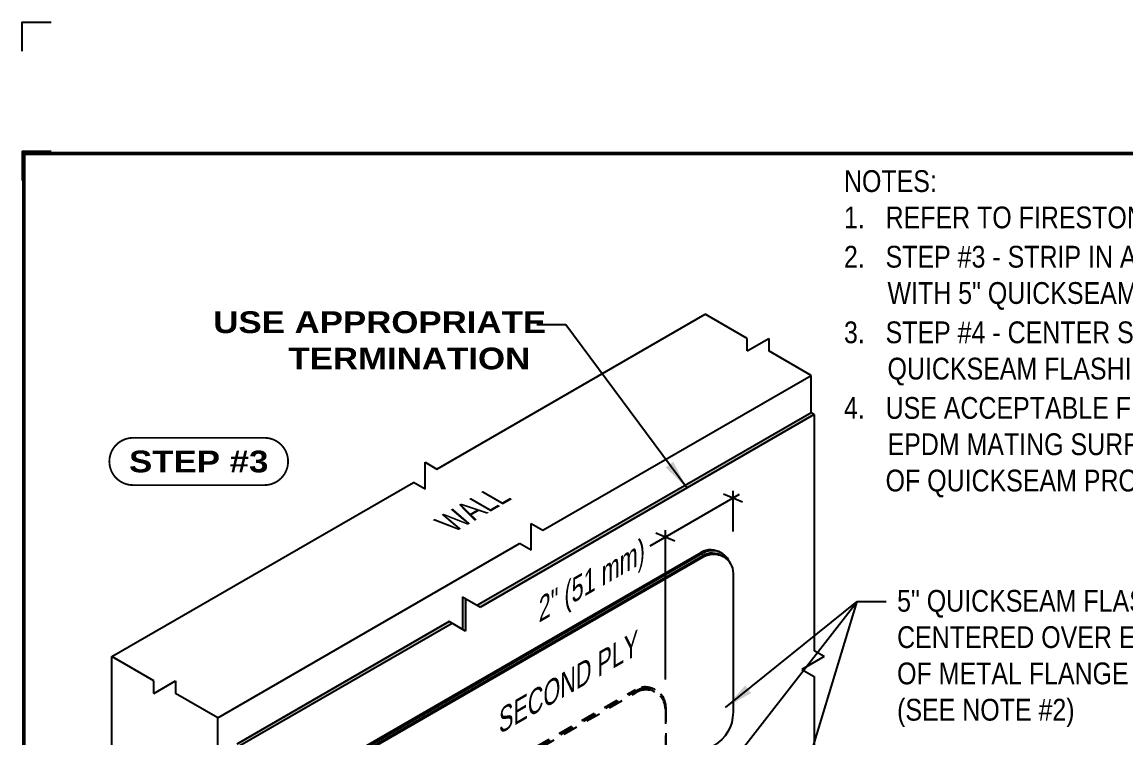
# Model space of a CAD drawing. Header units: inches. Extents: x 277.4 to 297.5, y 56 to 72.7.
# Drawn here: x 277.45 to 286.95, y 66.56 to 72.72 of the extents above; entities that cross this region are included whole.
import ezdxf
from ezdxf.enums import TextEntityAlignment as Align

# ---------------------------------------------------------------- set-up
doc = ezdxf.new("R2010")
doc.units = ezdxf.units.IN
doc.header["$MEASUREMENT"] = 0
doc.linetypes.add('HIDDEN2', pattern=[0.1875, 0.125, -0.0625])
doc.layers.get('0').update_dxf_attribs({"linetype": 'CONTINUOUS'})
doc.layers.get('DEFPOINTS').update_dxf_attribs({"linetype": 'CONTINUOUS'})
for name, color, linetype in [('FSBP-ANNO-NOTE', 7, 'CONTINUOUS'), ('FSBP-MEMBRANE', 7, 'CONTINUOUS'), ('FSBP-TTLB-BORDER', 7, 'CONTINUOUS'), ('FSBP-TTLB-TEXT', 7, 'CONTINUOUS'), ('FSBP-WALL-CURB', 9, 'CONTINUOUS')]:
    doc.layers.add(name, color=color, linetype=linetype)
doc.styles.add('FSBP_ARIAL', font='arial.ttf')
doc.styles.add('FSBP_ARIAL_BOLD', font='')
doc.styles.add('FSBP_ARIAL_NAR', font='ARIALN.TTF')
doc.styles.get('FSBP_ARIAL_BOLD').set_extended_font_data('Arial Black')
doc.dimstyles.new('FSBP-LEADER', dxfattribs={"dimtxt": 0.1875, "dimasz": 0.25, "dimexe": 0.0625, "dimexo": 0.125, "dimgap": 0.125, "dimtad": 0, "dimtih": 1, "dimtoh": 1, "dimdec": 4, "dimzin": 0, "dimdsep": 46, "dimlunit": 4, "dimtxsty": 'FSBP_ARIAL_NAR', "dimcen": 0.09375, "dimclrd": 256, "dimclre": 256, "dimclrt": 256, "dimadec": 0, "dimazin": 0, "dimtfac": 1, "dimtdec": 4, "dimtofl": 0, "dimtmove": 0, "dimatfit": 3, "dimfxl": 0, "dimtolj": 1, "dimtzin": 0, "dimlwd": -1, "dimlwe": -1, "dimarcsym": 0})

# ---------------------------------------------------------------- blocks, each defined once
blk = doc.blocks.new('TTLB-EPDM_2')
at = {"layer": 'DEFPOINTS', "linetype": 'Continuous', "ltscale": 1.75}
blk.add_lwpolyline([(-0.0156, 13.8808), (-0.0156, 14.1308), (0.2344, 14.1308)], dxfattribs=at)
at = {"layer": 'DEFPOINTS', "color": 1}
blk.add_lwpolyline([(0.2344, 13.0156), (-0.0156, 13.0156), (-0.0156, 12.7656)], dxfattribs=at)
at = {"layer": 'FSBP-TTLB-BORDER', "const_width": 0.0312}
blk.add_lwpolyline([(20, 0), (20, 13), (0, 13), (0, 0)], dxfattribs=at)
at = {"layer": 'FSBP-TTLB-TEXT'}
for tag, height, style, p in [('MAXIMUM_WARRANTY', 0.1875, 'FSBP_ARIAL_BOLD', (18.0399, 0.224)), ('ACCPT_SYSTEMS', 0.2188, 'FSBP_ARIAL', (12.4944, -1.2322))]:
    blk.add_attdef(tag, text='', height=height, dxfattribs=dict(at, style=style)).set_placement(p, align=Align.MIDDLE_LEFT)
for tag, height, style, p in [('DETAIL_DESCP_LINE_1', 0.2188, 'FSBP_ARIAL_BOLD', (10.3312, -0.2831)), ('DETAIL_DESCP_LINE_2', 0.2188, 'FSBP_ARIAL_BOLD', (10.3312, -0.6812)), ('ISSUE_REV_DATE', 0.2188, 'FSBP_ARIAL', (16.8407, -0.7283)), ('DETAIL_NUMBER', 0.4375, 'FSBP_ARIAL', (18.9194, -0.8932))]:
    blk.add_attdef(tag, text='', height=height, dxfattribs=dict(at, style=style)).set_placement(p, align=Align.MIDDLE_CENTER)

msp = doc.modelspace()

# ---------------------------------------------------------------- hatches: boundary and pattern name
at = {"layer": 'FSBP-MEMBRANE'}
h = msp.add_hatch(color=256, dxfattribs=at)
h.paths.add_polyline_path([(284.2643, 69.3443), (284.2383, 69.3593), (281.3661, 67.701), (281.3921, 67.686)])
h.paths.add_polyline_path([(281.2647, 67.7595), (281.2387, 67.7745), (281.2387, 67.4933), (281.2647, 67.4783)])
h.paths.add_polyline_path([(281.1486, 67.5454), (281.1226, 67.5604), (279.2954, 66.5055), (279.3214, 66.4905)])
h.paths.add_polyline_path([(279.3214, 66.4905), (279.2954, 66.5055), (279.2954, 65.2233), (279.3214, 65.2083)])
h.paths.add_polyline_path([(279.3957, 65.1654), (279.3697, 65.1804), (279.2123, 65.0896), (279.2383, 65.0746)])
h.paths.add_polyline_path([(279.3214, 65.0267), (279.2954, 65.0417), (279.2954, 64.0252), (279.3214, 64.0102)])
h.paths.add_polyline_path([(280.3155, 61.5255), (280.3155, 61.5555), (278.6419, 62.5217), (278.6419, 62.4917)])
h.paths.add_polyline_path([(280.3155, 61.4743), (280.3155, 61.4443), (280.4423, 61.5175), (280.4423, 61.5475)])
h.paths.add_polyline_path([(283.8494, 61.9859), (283.8494, 62.0159), (281.6837, 60.7655), (281.6837, 60.7355)])
h.paths.add_polyline_path([(280.4423, 61.4822), (280.4423, 61.4522), (281.6837, 60.7355), (281.6837, 60.7655)])
h.paths.add_polyline_path([(283.9901, 61.9672), (283.9901, 61.9972), (283.8494, 62.0784), (283.8494, 62.0484)])
h.paths.add_polyline_path([(283.9901, 62.0971), (283.9901, 62.0671), (286.5139, 63.5242), (286.5139, 63.5542)])
h = msp.add_hatch(color=256, dxfattribs=at)
h.paths.add_polyline_path([(283.3167, 68.1199, -0.255923), (283.4768, 68.1235, 0.280048), (283.3037, 68.1274), (282.9843, 67.943), (282.9843, 67.928)])
h.paths.add_polyline_path([(282.9843, 67.928), (282.9843, 67.943), (280.2358, 66.3562), (280.2488, 66.3487)])
h.paths.add_polyline_path([(280.2488, 66.3487), (280.2358, 66.3562), (280.2358, 66.0536), (280.2488, 66.0461)])
h.paths.add_polyline_path([(280.3312, 65.9985), (280.3182, 66.006), (280.1534, 65.9109), (280.1664, 65.9034)])
h.paths.add_polyline_path([(280.2488, 65.8558), (280.2358, 65.8633), (280.2358, 65.5528, 0.124612), (280.2404, 65.5391, -0.124612), (280.2451, 65.5255), (280.2451, 65.204), (280.258, 65.1965), (280.258, 65.526, 0.124612), (280.2534, 65.5396, -0.124612), (280.2488, 65.5532)])
h.paths.add_polyline_path([(280.3404, 65.1489), (280.3274, 65.1564), (280.1627, 65.0613), (280.1756, 65.0538)])
h.paths.add_polyline_path([(280.258, 65.0062), (280.2451, 65.0137), (280.2451, 64.6842), (280.258, 64.6767)])

# ---------------------------------------------------------------- linework, layer by layer
at = {"layer": 'FSBP-ANNO-NOTE'}
for p, q in [((283.6208, 68.654), (282.8505, 68.2093)), ((283.648, 68.5881), (283.4854, 68.6574)), ((283.5667, 68.3375), (283.5667, 68.6853)), ((283.0656, 68.2519), (282.903, 68.3212)), ((282.9843, 67.0621), (282.9843, 68.349))]:
    msp.add_line(p, q, dxfattribs=at)
at = {"layer": 'FSBP-ANNO-NOTE', "const_width": 0.0156}
msp.add_lwpolyline([(278.4019, 68.7359), (279.5334, 68.7359, 1), (279.5334, 69.1428), (278.4019, 69.1428, 1)], format="xyb", close=True, dxfattribs=at)
at = {"layer": 'FSBP-MEMBRANE', "linetype": 'Continuous'}
for p, q in [((284.2383, 69.3593), (281.3661, 67.701)), ((284.2643, 69.3443), (281.3921, 67.686)), ((284.2643, 69.3443), (284.2383, 69.3593)), ((284.2643, 69.3443), (284.2643, 67.309)), ((281.2387, 67.7745), (281.3921, 67.686)), ((281.2387, 67.7745), (281.2387, 67.4933)), ((281.2647, 67.7595), (281.2647, 67.4783)), ((281.1226, 67.5604), (279.2954, 66.5055)), ((281.2647, 67.4783), (281.1226, 67.5604)), ((281.1486, 67.5454), (279.3214, 66.4905)), ((284.352, 67.2584), (284.2643, 67.309)), ((284.352, 67.2584), (284.1601, 67.1476)), ((284.1601, 67.1476), (284.2643, 67.0874)), ((284.2643, 67.0874), (284.2643, 64.853))]:
    msp.add_line(p, q, dxfattribs=at)
at = {"layer": 'FSBP-MEMBRANE'}
msp.add_line((280.2358, 66.377), (283.3037, 68.1483), dxfattribs=at)
for points in [[(280.2228, 66.0611), (280.2228, 66.3845), (283.2908, 68.1558)], [(280.2358, 66.0536), (280.2358, 66.3562), (283.3037, 68.1274)]]:
    msp.add_lwpolyline(points, dxfattribs=at)
msp.add_lwpolyline([(280.2488, 66.0461), (280.2488, 66.3487), (283.3167, 68.1199, -0.57735), (283.5667, 67.9756), (283.5667, 66.7794, -0.267949), (283.4001, 66.4907), (283.0222, 66.2726, 0.219395), (283.0016, 66.2456, -0.219395), (282.9809, 66.2187, -0.219395)], format="xyb", dxfattribs=at)
at = {"layer": 'FSBP-MEMBRANE', "linetype": 'HIDDEN2'}
for points in [[(281.6939, 66.3643), (282.7394, 66.9679, -0.57735), (282.9894, 66.8235), (282.9894, 66.2247)], [(282.8995, 66.9715, 0.280048), (282.7264, 66.9754)], [(281.7249, 66.3672), (282.7343, 66.95, -0.57735), (282.9843, 66.8056), (282.9843, 66.2207)], [(282.8944, 66.9536, 0.280048), (282.7213, 66.9575)]]:
    msp.add_lwpolyline(points, format="xyb", dxfattribs=at)
msp.add_lwpolyline([(281.6809, 66.3718), (282.7264, 66.9754)], dxfattribs=at)
at = {"layer": 'FSBP-MEMBRANE'}
for centre, start in [((283.3741, 68.0114), 57.42082), ((283.3871, 68.0039), 19.26525), ((283.3871, 67.9831), 57.42082)]:
    msp.add_arc(centre, 0.1667, start, 120, dxfattribs=at)
at = {"layer": 'FSBP-WALL-CURB', "linetype": 'Continuous'}
for p, q in [((281.0171, 68.8744), (283.3263, 70.2076)), ((283.6897, 69.9978), (283.3263, 70.2076)), ((283.6897, 69.8909), (283.875, 69.9978)), ((283.6897, 69.8909), (283.6897, 69.9978)), ((283.875, 69.9978), (283.875, 69.8909)), ((284.2383, 69.6811), (283.875, 69.8909)), ((281.9291, 68.3479), (284.2383, 69.6811)), ((284.2383, 69.3593), (284.2383, 69.6811)), ((280.9169, 68.7009), (280.9169, 68.9322)), ((280.9169, 68.9322), (281.0171, 68.8744)), ((278.2189, 67.2589), (280.8168, 68.7587)), ((280.9169, 68.7009), (280.8168, 68.7587)), ((281.829, 68.29), (281.829, 68.4057)), ((281.829, 68.4057), (281.9291, 68.3479)), ((279.1309, 66.7323), (281.7288, 68.2322)), ((281.829, 68.1744), (281.7288, 68.2322)), ((281.829, 68.1744), (281.829, 68.29)), ((278.5823, 67.0491), (278.2189, 67.2589)), ((278.2189, 65.9343), (278.2189, 67.2589)), ((278.5823, 66.9421), (278.7675, 67.0491)), ((278.5823, 66.9421), (278.5823, 67.0491)), ((278.7675, 67.0491), (278.7675, 66.9421)), ((279.1309, 66.7323), (278.7675, 66.9421)), ((279.1309, 65.4078), (279.1309, 66.7323))]:
    msp.add_line(p, q, dxfattribs=at)

# ---------------------------------------------------------------- block references
msp.add_blockref('TTLB-EPDM_2', (277.4627, 58.5926))

# ---------------------------------------------------------------- texts
at = {"layer": 'FSBP-ANNO-NOTE', "style": 'FSBP_ARIAL_BOLD'}
msp.add_text('STEP #3', height=0.1875, dxfattribs=at).set_placement((278.9676, 68.9393), align=Align.MIDDLE_CENTER)
at = {"layer": 'FSBP-ANNO-NOTE', "linetype": 'Continuous', "style": 'FSBP_ARIAL_NAR', "oblique": 330}
msp.add_text('WALL', height=0.1875, rotation=30, dxfattribs=at).set_placement((281.373, 68.5533), align=Align.MIDDLE)
at = {"layer": 'FSBP-ANNO-NOTE', "style": 'FSBP_ARIAL_NAR', "oblique": 30}
msp.add_text('2" (51 mm)', height=0.1875, rotation=30, dxfattribs=at).set_placement((282.7611, 68.1577), align=Align.MIDDLE_RIGHT)
msp.add_text('SECOND PLY', height=0.1875, rotation=30, dxfattribs=at).set_placement((282.1055, 67.0157), align=Align.MIDDLE)
at = {"layer": 'FSBP-ANNO-NOTE', "char_height": 0.1875, "attachment_point": 1}
for s, width, heights, insert, style in [('\\A1;NOTES:\\P1.   REFER TO FIRESTONE WEBSITE FOR MOST CURRENT INFORMATION.\\P{\\H0.08333x;\\W9.4179;        \\W1;\\P}2.   STEP #3 - STRIP IN ALL EXPOSED EDGES OF SCUPPER AS INDICATED \\P{\\W6.27837; }WITH 5" QUICKSEAM FLASHING STARTING WITH SIDES OF SCUPPER. {\\H0.08333x;\\P\\P}3.   STEP #4 - CENTER STRIP OF 9" QUICKSEAM FORMFLASH OVER 5" \\P{\\W6.27837; }QUICKSEAM FLASHING AT BASE OF SCUPPER AS SHOWN. {\\H0.0832x; \\P\\H1.0016x;\\W9.4176;        \\W1;\\P}4.   USE ACCEPTABLE FIRESTONE PRIMER TO CLEAN AND PRIME \\P{\\W6.27837; }EPDM MATING SURFACES PRIOR TO INSTALLATION \\P      OF QUICKSEAM PRODUCTS.', 7.813238, [3.6944], (284.5218, 71.4476), 'FSBP_ARIAL_NAR'), ('{\\W1.96186; }USE APPROPRIATE \\P{\\W9.72467; }TERMINATION', 2.904837, [0.5973], (278.9295, 70.2327), 'FSBP_ARIAL_BOLD'), ('5" QUICKSEAM FLASHING CENTERED OVER EDGE \\POF METAL FLANGE \\P(SEE NOTE #2)', 2.904837, [1.2174], (284.9793, 67.8329), 'FSBP_ARIAL_NAR')]:
    msp.add_mtext_dynamic_manual_height_columns(s, width=width, gutter_width=5, heights=heights, dxfattribs=dict(at, insert=insert, style=style))

# ---------------------------------------------------------------- leaders
at = {"layer": 'FSBP-ANNO-NOTE'}
for points in [[(283.1682, 68.7115), (282.1288, 70.1164), (281.8788, 70.1164)], [(282.9053, 65.5142), (284.6352, 67.7328), (284.8852, 67.7328)], [(283.5024, 66.8203), (284.6352, 67.7328)], [(283.5419, 64.1341), (284.6352, 67.7328)]]:
    msp.add_leader(points, dimstyle='FSBP-LEADER', dxfattribs=at)

doc.saveas('drawing.dxf')
